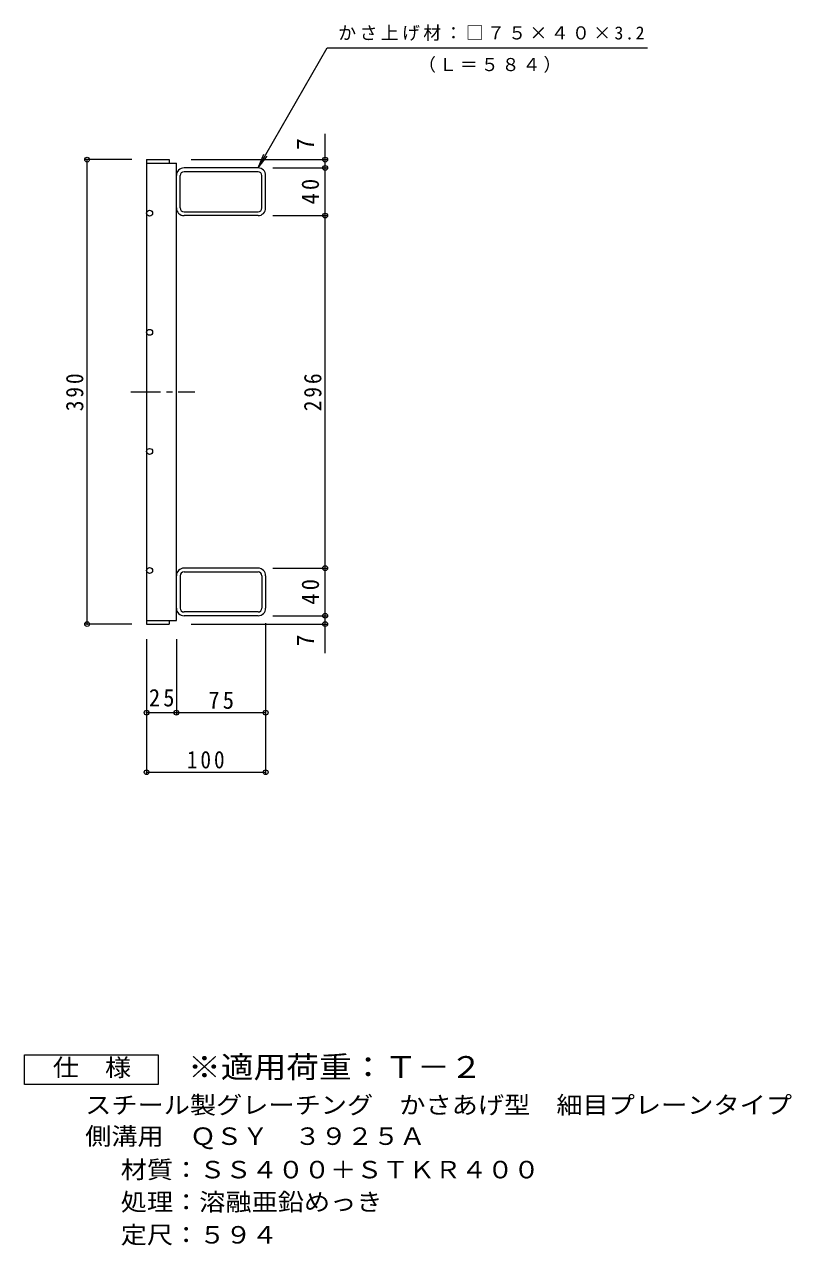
# Model space of a CAD drawing. Units: millimetres, scale not verified. Extents: x -673 to 892, y -682 to 588.
# Drawn here: x 247 to 892, y -501 to 525 of the extents above; entities that cross this region are included whole.
import ezdxf
from ezdxf.enums import TextEntityAlignment as Align

# ---------------------------------------------------------------- set-up
doc = ezdxf.new("R2010")
doc.units = ezdxf.units.MM
doc.header["$LTSCALE"] = 5
doc.header["$PDMODE"] = 32
doc.header["$PDSIZE"] = 4
doc.linetypes.add('CHAIN1', pattern=[8, 5, -1, 1, -1])
for name, color, linetype, lineweight in [('A-1_ピット', 2, 'Continuous', 9), ('A-2_蓋', 3, 'Continuous', 9), ('A-4_寸法', 7, 'Continuous', 9), ('F-4_F-4ﾚｲﾔ', 2, 'Continuous', 9)]:
    doc.layers.add(name, color=color, linetype=linetype, lineweight=lineweight)
doc.layers.add('F-5_F-5ﾚｲﾔ', color=2, linetype='Continuous')
doc.styles.add('ＭＳ ゴシック', font='')
doc.styles.get('ＭＳ ゴシック').set_extended_font_data('MS Gothic')

msp = doc.modelspace()

# ---------------------------------------------------------------- linework, layer by layer
at = {"layer": 'A-1_ピット'}
for p, q in [((443.6, 404.014), (381.4, 404.014)), ((443.6, 400.814), (381.4, 400.814)), ((378.2, 370.414), (378.2, 397.614)), ((446.8, 370.414), (446.8, 397.614)), ((450, 370.414), (450, 397.614)), ((381.4, 367.214), (443.6, 367.214)), ((443.6, 364.014), (381.4, 364.014)), ((378.2, 61.613), (378.2, 34.414)), ((443.6, 68.013), (381.4, 68.013)), ((381.4, 64.813), (443.6, 64.813)), ((446.8, 61.613), (446.8, 34.414)), ((450, 61.613), (450, 34.413)), ((443.6, 31.213), (381.4, 31.213)), ((443.6, 28.014), (381.4, 28.014))]:
    msp.add_line(p, q, dxfattribs=at)
for centre, radius, start, end in [((381.4, 397.614), 6.4, 90, 180), ((381.4, 397.614), 3.2, 90, 180), ((443.6, 397.614), 6.4, 0, 90), ((443.6, 397.614), 3.2, 0, 90), ((381.4, 370.414), 6.4, 180, 270), ((381.4, 370.414), 3.2, 180, 270), ((443.6, 370.414), 6.4, 270, 0), ((443.6, 370.414), 3.2, 270, 0), ((381.4, 61.613), 6.4, 90, 180), ((381.4, 61.613), 3.2, 90, 180), ((443.6, 61.613), 6.4, 0, 90), ((443.6, 61.613), 3.2, 0, 90), ((381.4, 34.413), 6.4, 180, 270), ((381.4, 34.414), 3.2, 180, 270), ((443.6, 34.414), 3.2, 270, 0), ((443.6, 34.413), 6.4, 270, 0)]:
    msp.add_arc(centre, radius, start, end, dxfattribs=at)
at = {"layer": 'A-2_蓋'}
for p, q in [((350, 411.014), (350, 21.014)), ((350, 408.014), (375, 408.014)), ((350, 21.014), (369, 21.014)), ((369, 24.014), (369, 21.014))]:
    msp.add_line(p, q, dxfattribs=at)
at = {"layer": 'A-2_蓋', "linetype": 'CHAIN1'}
msp.add_line((336.622, 216.014), (390.558, 216.014), dxfattribs=at)
at = {"layer": 'A-2_蓋'}
for points in [[(350, 411.014), (369, 411.014), (369, 408.014)], [(350, 24.014), (375, 24.014), (375, 408.014)]]:
    msp.add_lwpolyline(points, dxfattribs=at)
for centre in [(352.5, 366.014), (352.5, 266.014), (352.5, 166.014), (352.5, 66.014)]:
    msp.add_circle(centre, 2.5, dxfattribs=at)
at = {"layer": 'A-4_寸法'}
for p, q in [((443.6, 404.014), (501.761, 504.875)), ((501.761, 504.875), (770.938, 504.875)), ((500, 404.014), (500, 432.651)), ((337.5, 411.014), (298.5, 411.014)), ((300, 21.014), (300, 411.014)), ((387.5, 411.014), (501.5, 411.014)), ((443.6, 404.014), (448.383, 415.562)), ((443.6, 404.014), (451.209, 413.931)), ((456.1, 404.014), (501.5, 404.014)), ((500, 364.014), (500, 404.014)), ((456.1, 364.014), (501.5, 364.014)), ((500, 68.013), (500, 364.014)), ((456.1, 68.013), (501.5, 68.013)), ((500, 28.013), (500, 68.013)), ((337.5, 21.014), (298.5, 21.014)), ((387.5, 21.014), (501.5, 21.014)), ((450, 21.913), (450, -104.811)), ((456.1, 28.013), (501.5, 28.013)), ((500, -3.431), (500, 28.013)), ((350, 8.514), (350, -104.811)), ((375, 8.514), (375, -54.811)), ((350, -53.311), (375, -53.311)), ((375, -53.311), (450, -53.311)), ((350, -103.311), (450, -103.311))]:
    msp.add_line(p, q, dxfattribs=at)
for p in [(300, 411.014), (500, 411.014), (500, 404.014), (500, 364.014), (500, 68.013), (300, 21.014), (500, 28.013), (500, 21.014), (350, -53.311), (375, -53.311), (450, -53.311), (350, -103.311), (450, -103.311)]:
    msp.add_point(p, dxfattribs=at)
at = {"layer": 'F-4_F-4ﾚｲﾔ'}
msp.add_lwpolyline([(247.297, -365.473), (247.297, -340.473), (359.797, -340.473), (359.797, -365.473)], close=True, dxfattribs=at)

# ---------------------------------------------------------------- texts
at = {"layer": 'A-4_寸法', "color": 2, "style": 'ＭＳ ゴシック'}
for p in [(495, 419.03), (495, 2.305)]:
    msp.add_text('7', height=14.66, rotation=90, dxfattribs=at).set_placement(p, align=Align.BOTTOM_LEFT)
at = {"layer": 'A-4_寸法', "char_height": 11, "attachment_point": 7, "style": 'ＭＳ ゴシック'}
for s, insert in [('\\T1.19;かさ上げ材：□７５×４０×3.2', (511.007, 510.733)), ('\\T1.17;（Ｌ＝５８４）', (578.112, 483.879))]:
    msp.add_mtext(s, dxfattribs=dict(at, insert=insert))
at = {"layer": 'A-4_寸法', "color": 2, "char_height": 14.66, "attachment_point": 7, "rotation": 90, "style": 'ＭＳ ゴシック'}
for s, insert in [('\\T1.27;\\W0.95;40', (495, 373.389)), ('\\T1.27;\\W0.9;390', (297, 199.764)), ('\\T1.27;\\W0.9;296', (497, 199.764)), ('\\T1.27;\\W0.95;40', (495, 37.388))]:
    msp.add_mtext(s, dxfattribs=dict(at, insert=insert))
at = {"layer": 'A-4_寸法', "color": 2, "char_height": 14.66, "attachment_point": 7, "style": 'ＭＳ ゴシック'}
for s, insert in [('\\T1.27;\\W0.95;25', (351.875, -48.311)), ('\\T1.27;\\W0.95;75', (401.875, -50.311)), ('\\T1.27;\\W0.9;100', (383.75, -100.311))]:
    msp.add_mtext(s, dxfattribs=dict(at, insert=insert))
at = {"layer": 'F-4_F-4ﾚｲﾔ', "style": 'ＭＳ ゴシック', "width": 1.1}
for s, p in [('仕\u3000様', (271.047, -362.973)), ('スチール製グレーチング\u3000かさあげ型\u3000細目プレーンタイプ', (298.342, -394.433)), ('側溝用\u3000ＱＳＹ\u3000３９２５Ａ', (298.342, -420.612)), ('材質：ＳＳ４００＋ＳＴＫＲ４００', (328.198, -448.687)), ('処理：溶融亜鉛めっき', (328.198, -475.825)), ('定尺：５９４', (328.198, -503.431))]:
    msp.add_text(s, height=14.66, dxfattribs=at).set_placement(p, align=Align.BOTTOM_LEFT)
at = {"layer": 'F-5_F-5ﾚｲﾔ', "color": 3, "style": 'ＭＳ ゴシック', "width": 1.1}
msp.add_text('※適用荷重：Ｔ－２', height=18.33, dxfattribs=at).set_placement((384.797, -365.473), align=Align.BOTTOM_LEFT)

doc.saveas('drawing.dxf')
